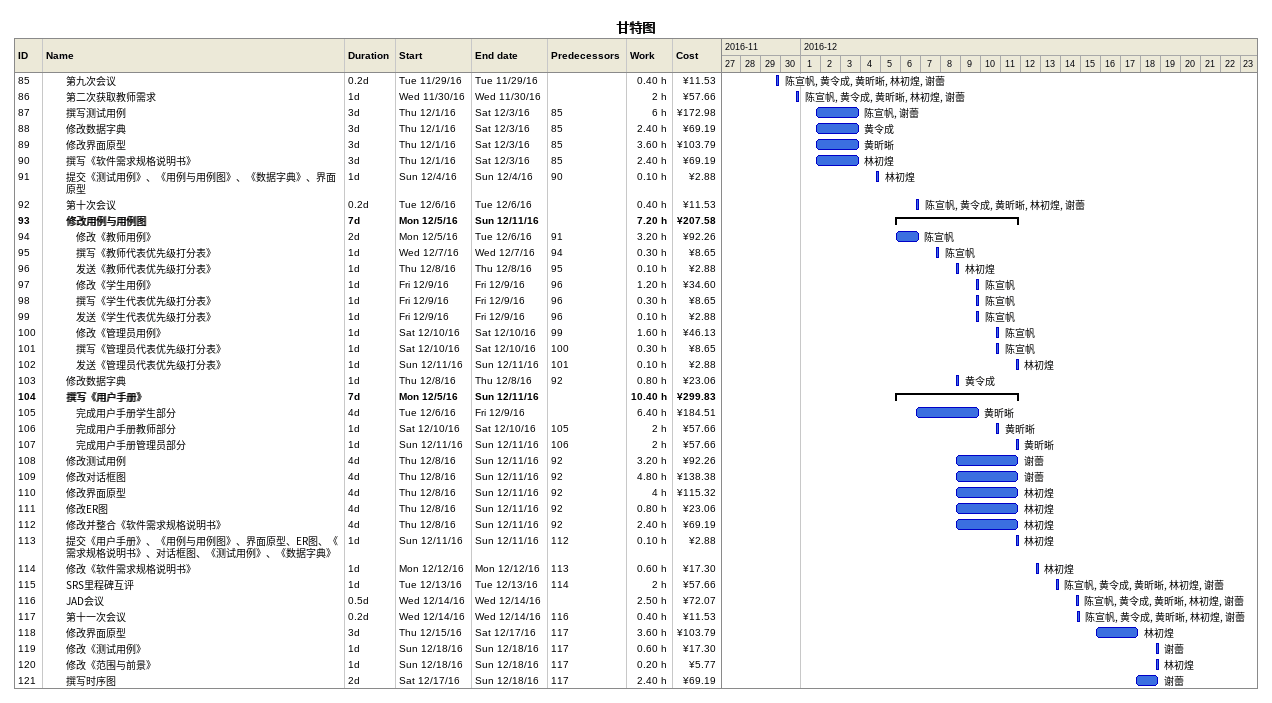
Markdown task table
甘特图

| ID | Level | Task | Duration | Start | Finish | Predecessors | Resources | Work (h) | Cost (¥) |
|---|---|---|---|---|---|---|---|---|---|
| 85 | 3 | 第九次会议 | 0.2d | 2016-11-29 | 2016-11-29 |  | 陈宣帆, 黄令成, 黄昕晰, 林初煌, 谢蕾 | 0.40 | 11.53 |
| 86 | 3 | 第二次获取教师需求 | 1d | 2016-11-30 | 2016-11-30 |  | 陈宣帆, 黄令成, 黄昕晰, 林初煌, 谢蕾 | 2 | 57.66 |
| 87 | 3 | 撰写测试用例 | 3d | 2016-12-01 | 2016-12-03 | 85 | 陈宣帆, 谢蕾 | 6 | 172.98 |
| 88 | 3 | 修改数据字典 | 3d | 2016-12-01 | 2016-12-03 | 85 | 黄令成 | 2.40 | 69.19 |
| 89 | 3 | 修改界面原型 | 3d | 2016-12-01 | 2016-12-03 | 85 | 黄昕晰 | 3.60 | 103.79 |
| 90 | 3 | 撰写《软件需求规格说明书》 | 3d | 2016-12-01 | 2016-12-03 | 85 | 林初煌 | 2.40 | 69.19 |
| 91 | 3 | 提交《测试用例》、《用例与用例图》、《数据字典》、界面原型 | 1d | 2016-12-04 | 2016-12-04 | 90 | 林初煌 | 0.10 | 2.88 |
| 92 | 3 | 第十次会议 | 0.2d | 2016-12-06 | 2016-12-06 |  | 陈宣帆, 黄令成, 黄昕晰, 林初煌, 谢蕾 | 0.40 | 11.53 |
| 93 | 3 | **修改用例与用例图** | 7d | 2016-12-05 | 2016-12-11 |  |  | 7.20 | 207.58 |
| 94 | 4 | 修改《教师用例》 | 2d | 2016-12-05 | 2016-12-06 | 91 | 陈宣帆 | 3.20 | 92.26 |
| 95 | 4 | 撰写《教师代表优先级打分表》 | 1d | 2016-12-07 | 2016-12-07 | 94 | 陈宣帆 | 0.30 | 8.65 |
| 96 | 4 | 发送《教师代表优先级打分表》 | 1d | 2016-12-08 | 2016-12-08 | 95 | 林初煌 | 0.10 | 2.88 |
| 97 | 4 | 修改《学生用例》 | 1d | 2016-12-09 | 2016-12-09 | 96 | 陈宣帆 | 1.20 | 34.60 |
| 98 | 4 | 撰写《学生代表优先级打分表》 | 1d | 2016-12-09 | 2016-12-09 | 96 | 陈宣帆 | 0.30 | 8.65 |
| 99 | 4 | 发送《学生代表优先级打分表》 | 1d | 2016-12-09 | 2016-12-09 | 96 | 陈宣帆 | 0.10 | 2.88 |
| 100 | 4 | 修改《管理员用例》 | 1d | 2016-12-10 | 2016-12-10 | 99 | 陈宣帆 | 1.60 | 46.13 |
| 101 | 4 | 撰写《管理员代表优先级打分表》 | 1d | 2016-12-10 | 2016-12-10 | 100 | 陈宣帆 | 0.30 | 8.65 |
| 102 | 4 | 发送《管理员代表优先级打分表》 | 1d | 2016-12-11 | 2016-12-11 | 101 | 林初煌 | 0.10 | 2.88 |
| 103 | 3 | 修改数据字典 | 1d | 2016-12-08 | 2016-12-08 | 92 | 黄令成 | 0.80 | 23.06 |
| 104 | 3 | **撰写《用户手册》** | 7d | 2016-12-05 | 2016-12-11 |  |  | 10.40 | 299.83 |
| 105 | 4 | 完成用户手册学生部分 | 4d | 2016-12-06 | 2016-12-09 |  | 黄昕晰 | 6.40 | 184.51 |
| 106 | 4 | 完成用户手册教师部分 | 1d | 2016-12-10 | 2016-12-10 | 105 | 黄昕晰 | 2 | 57.66 |
| 107 | 4 | 完成用户手册管理员部分 | 1d | 2016-12-11 | 2016-12-11 | 106 | 黄昕晰 | 2 | 57.66 |
| 108 | 3 | 修改测试用例 | 4d | 2016-12-08 | 2016-12-11 | 92 | 谢蕾 | 3.20 | 92.26 |
| 109 | 3 | 修改对话框图 | 4d | 2016-12-08 | 2016-12-11 | 92 | 谢蕾 | 4.80 | 138.38 |
| 110 | 3 | 修改界面原型 | 4d | 2016-12-08 | 2016-12-11 | 92 | 林初煌 | 4 | 115.32 |
| 111 | 3 | 修改ER图 | 4d | 2016-12-08 | 2016-12-11 | 92 | 林初煌 | 0.80 | 23.06 |
| 112 | 3 | 修改并整合《软件需求规格说明书》 | 4d | 2016-12-08 | 2016-12-11 | 92 | 林初煌 | 2.40 | 69.19 |
| 113 | 3 | 提交《用户手册》、《用例与用例图》、界面原型、ER图、《需求规格说明书》、对话框图、《测试用例》、《数据字典》 | 1d | 2016-12-11 | 2016-12-11 | 112 | 林初煌 | 0.10 | 2.88 |
| 114 | 3 | 修改《软件需求规格说明书》 | 1d | 2016-12-12 | 2016-12-12 | 113 | 林初煌 | 0.60 | 17.30 |
| 115 | 3 | SRS里程碑互评 | 1d | 2016-12-13 | 2016-12-13 | 114 | 陈宣帆, 黄令成, 黄昕晰, 林初煌, 谢蕾 | 2 | 57.66 |
| 116 | 3 | JAD会议 | 0.5d | 2016-12-14 | 2016-12-14 |  | 陈宣帆, 黄令成, 黄昕晰, 林初煌, 谢蕾 | 2.50 | 72.07 |
| 117 | 3 | 第十一次会议 | 0.2d | 2016-12-14 | 2016-12-14 | 116 | 陈宣帆, 黄令成, 黄昕晰, 林初煌, 谢蕾 | 0.40 | 11.53 |
| 118 | 3 | 修改界面原型 | 3d | 2016-12-15 | 2016-12-17 | 117 | 林初煌 | 3.60 | 103.79 |
| 119 | 3 | 修改《测试用例》 | 1d | 2016-12-18 | 2016-12-18 | 117 | 谢蕾 | 0.60 | 17.30 |
| 120 | 3 | 修改《范围与前景》 | 1d | 2016-12-18 | 2016-12-18 | 117 | 林初煌 | 0.20 | 5.77 |
| 121 | 3 | 撰写时序图 | 2d | 2016-12-17 | 2016-12-18 | 117 | 谢蕾 | 2.40 | 69.19 |
